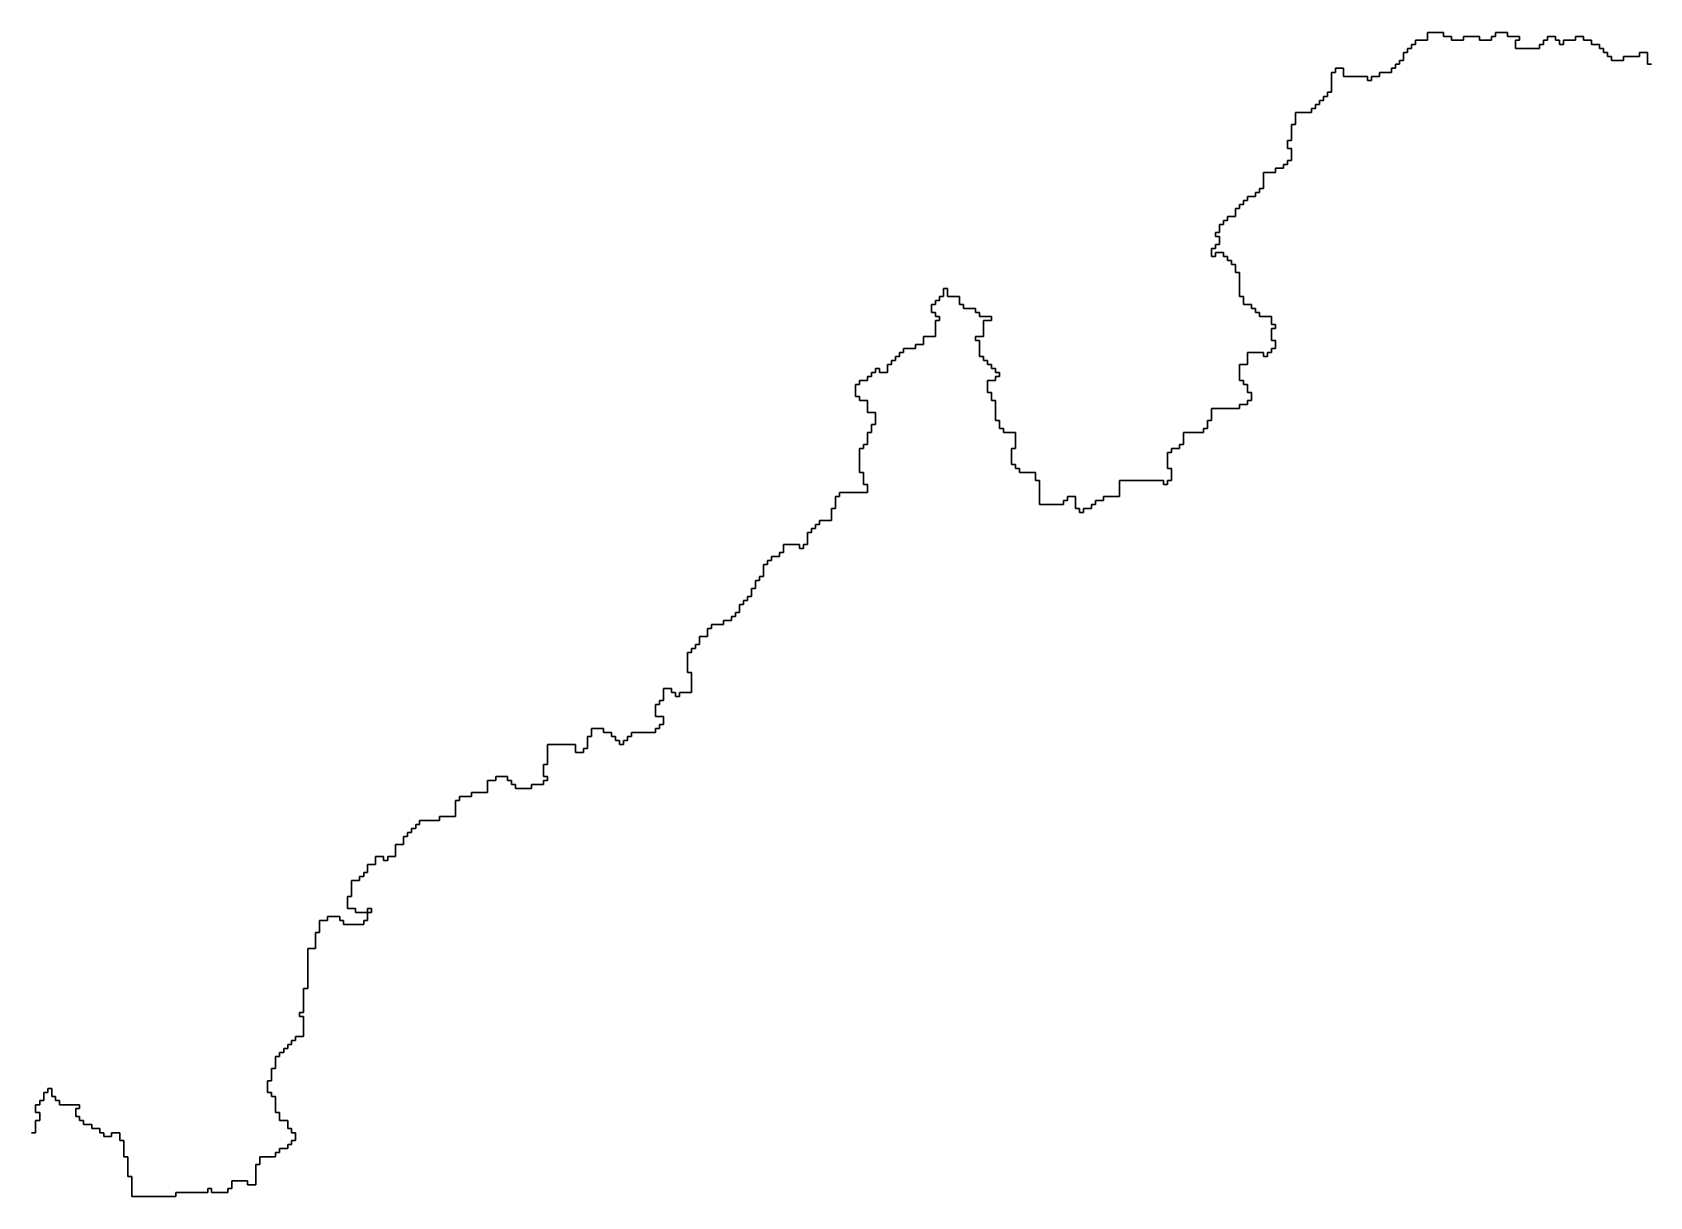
# Model space of a CAD drawing. Header units: inches. Extents: x -98695 to 376223, y 1122520 to 1501782.
# Drawn here: x 321598 to 334072, y 1220150 to 1229126 of the extents above; entities that cross this region are included whole.
import ezdxf

# ---------------------------------------------------------------- set-up
doc = ezdxf.new("R2010")
doc.units = ezdxf.units.IN
doc.header["$MEASUREMENT"] = 0
doc.layers.add('subs1', color=7, linetype='Continuous', true_color=0xc8dcf7)

msp = doc.modelspace()

# ---------------------------------------------------------------- linework, layer by layer
at = {"layer": 'subs1'}
msp.add_lwpolyline([(321593, 1220643), (321624, 1220643), (321624, 1220736), (321655, 1220736), (321655, 1220798), (321624, 1220798), (321624, 1220859), (321655, 1220859), (321655, 1220890), (321686, 1220890), (321686, 1220952), (321717, 1220952), (321717, 1220983), (321748, 1220983), (321748, 1220921), (321778, 1220921), (321778, 1220890), (321809, 1220890), (321809, 1220859), (321963, 1220859), (321963, 1220829), (321933, 1220829), (321933, 1220767), (321963, 1220767), (321963, 1220736), (321994, 1220736), (321994, 1220705), (322056, 1220705), (322056, 1220674), (322118, 1220674), (322118, 1220643), (322149, 1220643), (322149, 1220613), (322210, 1220613), (322210, 1220643), (322272, 1220643), (322272, 1220582), (322303, 1220582), (322303, 1220458), (322334, 1220458), (322334, 1220304), (322365, 1220304), (322365, 1220150), (322704, 1220150), (322704, 1220181), (322951, 1220181), (322951, 1220212), (322981, 1220212), (322981, 1220181), (323105, 1220181), (323105, 1220212), (323136, 1220212), (323136, 1220273), (323259, 1220273), (323259, 1220242), (323321, 1220242), (323321, 1220397), (323352, 1220397), (323352, 1220458), (323475, 1220458), (323475, 1220489), (323506, 1220489), (323506, 1220520), (323568, 1220520), (323568, 1220551), (323598, 1220551), (323598, 1220582), (323629, 1220582), (323629, 1220643), (323598, 1220643), (323598, 1220674), (323568, 1220674), (323568, 1220736), (323506, 1220736), (323506, 1220798), (323475, 1220798), (323475, 1220921), (323444, 1220921), (323444, 1220952), (323413, 1220952), (323413, 1221044), (323444, 1221044), (323444, 1221137), (323475, 1221137), (323475, 1221230), (323506, 1221230), (323506, 1221260), (323537, 1221260), (323537, 1221291), (323568, 1221291), (323568, 1221322), (323598, 1221322), (323598, 1221353), (323629, 1221353), (323629, 1221384), (323691, 1221384), (323691, 1221538), (323660, 1221538), (323660, 1221569), (323691, 1221569), (323691, 1221754), (323722, 1221754), (323722, 1222062), (323783, 1222062), (323783, 1222186), (323814, 1222186), (323814, 1222278), (323876, 1222278), (323876, 1222309), (323969, 1222309), (323969, 1222278), (323999, 1222278), (323999, 1222247), (324154, 1222247), (324154, 1222278), (324184, 1222278), (324184, 1222340), (324215, 1222340), (324215, 1222371), (324184, 1222371), (324184, 1222340), (324092, 1222340), (324092, 1222371), (324030, 1222371), (324030, 1222463), (324061, 1222463), (324061, 1222587), (324123, 1222587), (324123, 1222618), (324154, 1222618), (324154, 1222648), (324184, 1222648), (324184, 1222710), (324246, 1222710), (324246, 1222772), (324308, 1222772), (324308, 1222741), (324339, 1222741), (324339, 1222772), (324400, 1222772), (324400, 1222864), (324462, 1222864), (324462, 1222926), (324493, 1222926), (324493, 1222957), (324524, 1222957), (324524, 1222988), (324555, 1222988), (324555, 1223019), (324585, 1223019), (324585, 1223049), (324740, 1223049), (324740, 1223080), (324863, 1223080), (324863, 1223204), (324894, 1223204), (324894, 1223235), (324986, 1223235), (324986, 1223265), (325110, 1223265), (325110, 1223358), (325172, 1223358), (325172, 1223389), (325264, 1223389), (325264, 1223358), (325295, 1223358), (325295, 1223327), (325326, 1223327), (325326, 1223296), (325449, 1223296), (325449, 1223327), (325542, 1223327), (325542, 1223358), (325573, 1223358), (325573, 1223389), (325542, 1223389), (325542, 1223481), (325573, 1223481), (325573, 1223636), (325788, 1223636), (325788, 1223574), (325850, 1223574), (325850, 1223605), (325881, 1223605), (325881, 1223697), (325912, 1223697), (325912, 1223759), (326004, 1223759), (326004, 1223728), (326066, 1223728), (326066, 1223697), (326097, 1223697), (326097, 1223666), (326128, 1223666), (326128, 1223636), (326159, 1223636), (326159, 1223666), (326190, 1223666), (326190, 1223697), (326220, 1223697), (326220, 1223728), (326405, 1223728), (326405, 1223759), (326436, 1223759), (326436, 1223790), (326467, 1223790), (326467, 1223852), (326405, 1223852), (326405, 1223944), (326436, 1223944), (326436, 1223975), (326467, 1223975), (326467, 1224067), (326529, 1224067), (326529, 1224037), (326560, 1224037), (326560, 1224006), (326591, 1224006), (326591, 1224037), (326683, 1224037), (326683, 1224191), (326652, 1224191), (326652, 1224345), (326683, 1224345), (326683, 1224376), (326714, 1224376), (326714, 1224407), (326745, 1224407), (326745, 1224468), (326806, 1224468), (326806, 1224530), (326837, 1224530), (326837, 1224561), (326930, 1224561), (326930, 1224592), (326992, 1224592), (326992, 1224623), (327022, 1224623), (327022, 1224654), (327053, 1224654), (327053, 1224715), (327084, 1224715), (327084, 1224746), (327115, 1224746), (327115, 1224777), (327146, 1224777), (327146, 1224839), (327177, 1224839), (327177, 1224900), (327207, 1224900), (327207, 1224931), (327238, 1224931), (327238, 1225024), (327269, 1225024), (327269, 1225055), (327300, 1225055), (327300, 1225085), (327362, 1225085), (327362, 1225116), (327393, 1225116), (327393, 1225178), (327516, 1225178), (327516, 1225147), (327547, 1225147), (327547, 1225178), (327578, 1225178), (327578, 1225270), (327608, 1225270), (327608, 1225301), (327639, 1225301), (327639, 1225332), (327670, 1225332), (327670, 1225363), (327763, 1225363), (327763, 1225456), (327794, 1225456), (327794, 1225548), (327824, 1225548), (327824, 1225579), (328040, 1225579), (328040, 1225641), (328009, 1225641), (328009, 1225733), (327979, 1225733), (327979, 1225918), (328009, 1225918), (328009, 1225949), (328040, 1225949), (328040, 1226042), (328071, 1226042), (328071, 1226103), (328102, 1226103), (328102, 1226196), (328040, 1226196), (328040, 1226288), (327979, 1226288), (327979, 1226319), (327948, 1226319), (327948, 1226412), (327979, 1226412), (327979, 1226443), (328040, 1226443), (328040, 1226473), (328071, 1226473), (328071, 1226504), (328102, 1226504), (328102, 1226535), (328133, 1226535), (328133, 1226504), (328195, 1226504), (328195, 1226566), (328225, 1226566), (328225, 1226597), (328256, 1226597), (328256, 1226628), (328287, 1226628), (328287, 1226659), (328318, 1226659), (328318, 1226689), (328410, 1226689), (328410, 1226720), (328472, 1226720), (328472, 1226782), (328565, 1226782), (328565, 1226905), (328596, 1226905), (328596, 1226936), (328565, 1226936), (328565, 1226967), (328534, 1226967), (328534, 1227029), (328565, 1227029), (328565, 1227060), (328596, 1227060), (328596, 1227090), (328626, 1227090), (328626, 1227152), (328657, 1227152), (328657, 1227090), (328750, 1227090), (328750, 1227029), (328781, 1227029), (328781, 1226998), (328873, 1226998), (328873, 1226967), (328904, 1226967), (328904, 1226936), (328997, 1226936), (328997, 1226905), (328935, 1226905), (328935, 1226782), (328873, 1226782), (328873, 1226751), (328904, 1226751), (328904, 1226628), (328935, 1226628), (328935, 1226597), (328966, 1226597), (328966, 1226566), (328997, 1226566), (328997, 1226535), (329027, 1226535), (329027, 1226504), (329058, 1226504), (329058, 1226473), (329027, 1226473), (329027, 1226443), (328966, 1226443), (328966, 1226350), (328997, 1226350), (328997, 1226288), (329027, 1226288), (329027, 1226134), (329058, 1226134), (329058, 1226072), (329089, 1226072), (329089, 1226042), (329182, 1226042), (329182, 1225918), (329151, 1225918), (329151, 1225795), (329182, 1225795), (329182, 1225764), (329212, 1225764), (329212, 1225733), (329336, 1225733), (329336, 1225671), (329367, 1225671), (329367, 1225486), (329552, 1225486), (329552, 1225517), (329583, 1225517), (329583, 1225548), (329644, 1225548), (329644, 1225456), (329675, 1225456), (329675, 1225425), (329706, 1225425), (329706, 1225456), (329768, 1225456), (329768, 1225486), (329799, 1225486), (329799, 1225517), (329860, 1225517), (329860, 1225548), (329984, 1225548), (329984, 1225671), (330323, 1225671), (330323, 1225641), (330354, 1225641), (330354, 1225671), (330385, 1225671), (330385, 1225764), (330354, 1225764), (330354, 1225887), (330385, 1225887), (330385, 1225918), (330446, 1225918), (330446, 1225949), (330477, 1225949), (330477, 1226042), (330631, 1226042), (330631, 1226072), (330662, 1226072), (330662, 1226134), (330693, 1226134), (330693, 1226227), (330909, 1226227), (330909, 1226258), (330971, 1226258), (330971, 1226288), (331002, 1226288), (331002, 1226350), (330971, 1226350), (330971, 1226412), (330940, 1226412), (330940, 1226443), (330909, 1226443), (330909, 1226566), (330971, 1226566), (330971, 1226659), (331094, 1226659), (331094, 1226628), (331125, 1226628), (331125, 1226659), (331156, 1226659), (331156, 1226689), (331187, 1226689), (331187, 1226751), (331156, 1226751), (331156, 1226844), (331187, 1226844), (331187, 1226875), (331156, 1226875), (331156, 1226936), (331063, 1226936), (331063, 1226967), (331032, 1226967), (331032, 1226998), (331002, 1226998), (331002, 1227029), (330940, 1227029), (330940, 1227090), (330909, 1227090), (330909, 1227276), (330878, 1227276), (330878, 1227337), (330847, 1227337), (330847, 1227368), (330817, 1227368), (330817, 1227399), (330786, 1227399), (330786, 1227430), (330724, 1227430), (330724, 1227399), (330693, 1227399), (330693, 1227461), (330724, 1227461), (330724, 1227491), (330755, 1227491), (330755, 1227553), (330724, 1227553), (330724, 1227584), (330755, 1227584), (330755, 1227646), (330786, 1227646), (330786, 1227677), (330817, 1227677), (330817, 1227707), (330878, 1227707), (330878, 1227769), (330909, 1227769), (330909, 1227800), (330940, 1227800), (330940, 1227831), (330971, 1227831), (330971, 1227862), (331032, 1227862), (331032, 1227892), (331063, 1227892), (331063, 1227923), (331094, 1227923), (331094, 1228047), (331187, 1228047), (331187, 1228078), (331248, 1228078), (331248, 1228108), (331279, 1228108), (331279, 1228139), (331310, 1228139), (331310, 1228232), (331279, 1228232), (331279, 1228293), (331310, 1228293), (331310, 1228417), (331341, 1228417), (331341, 1228509), (331464, 1228509), (331464, 1228540), (331495, 1228540), (331495, 1228571), (331526, 1228571), (331526, 1228602), (331557, 1228602), (331557, 1228633), (331588, 1228633), (331588, 1228664), (331619, 1228664), (331619, 1228818), (331649, 1228818), (331649, 1228849), (331711, 1228849), (331711, 1228787), (331896, 1228787), (331896, 1228756), (331927, 1228756), (331927, 1228787), (331989, 1228787), (331989, 1228818), (332081, 1228818), (332081, 1228849), (332112, 1228849), (332112, 1228880), (332143, 1228880), (332143, 1228910), (332174, 1228910), (332174, 1228972), (332205, 1228972), (332205, 1229003), (332235, 1229003), (332235, 1229034), (332266, 1229034), (332266, 1229065), (332359, 1229065), (332359, 1229126), (332482, 1229126), (332482, 1229095), (332544, 1229095), (332544, 1229065), (332636, 1229065), (332636, 1229095), (332760, 1229095), (332760, 1229065), (332852, 1229065), (332852, 1229095), (332883, 1229095), (332883, 1229126), (332976, 1229126), (332976, 1229095), (333068, 1229095), (333068, 1229065), (333038, 1229065), (333038, 1229003), (333223, 1229003), (333223, 1229034), (333253, 1229034), (333253, 1229065), (333284, 1229065), (333284, 1229095), (333346, 1229095), (333346, 1229065), (333377, 1229065), (333377, 1229034), (333408, 1229034), (333408, 1229065), (333500, 1229065), (333500, 1229095), (333562, 1229095), (333562, 1229065), (333624, 1229065), (333624, 1229034), (333685, 1229034), (333685, 1229003), (333716, 1229003), (333716, 1228972), (333747, 1228972), (333747, 1228941), (333778, 1228941), (333778, 1228910), (333870, 1228910), (333870, 1228941), (333994, 1228941), (333994, 1228972), (334055, 1228972), (334055, 1228880), (334086, 1228880)], dxfattribs=at)
msp.add_polyline3d([(334086, 1228880, 0), (334055, 1228880, 0), (334055, 1228972, 0), (333994, 1228972, 0), (333994, 1228941, 0), (333870, 1228941, 0), (333870, 1228910, 0), (333778, 1228910, 0), (333778, 1228941, 0), (333747, 1228941, 0), (333747, 1228972, 0), (333716, 1228972, 0), (333716, 1229003, 0), (333685, 1229003, 0), (333685, 1229034, 0), (333624, 1229034, 0), (333624, 1229065, 0), (333562, 1229065, 0), (333562, 1229095, 0), (333500, 1229095, 0), (333500, 1229065, 0), (333408, 1229065, 0), (333408, 1229034, 0), (333377, 1229034, 0), (333377, 1229065, 0), (333346, 1229065, 0), (333346, 1229095, 0), (333284, 1229095, 0), (333284, 1229065, 0), (333253, 1229065, 0), (333253, 1229034, 0), (333223, 1229034, 0), (333223, 1229003, 0), (333038, 1229003, 0), (333038, 1229065, 0), (333068, 1229065, 0), (333068, 1229095, 0), (332976, 1229095, 0), (332976, 1229126, 0), (332883, 1229126, 0), (332883, 1229095, 0), (332852, 1229095, 0), (332852, 1229065, 0), (332760, 1229065, 0), (332760, 1229095, 0), (332636, 1229095, 0), (332636, 1229065, 0), (332544, 1229065, 0), (332544, 1229095, 0), (332482, 1229095, 0), (332482, 1229126, 0), (332359, 1229126, 0), (332359, 1229065, 0), (332266, 1229065, 0), (332266, 1229034, 0), (332235, 1229034, 0), (332235, 1229003, 0), (332205, 1229003, 0), (332205, 1228972, 0), (332174, 1228972, 0), (332174, 1228910, 0), (332143, 1228910, 0), (332143, 1228880, 0), (332112, 1228880, 0), (332112, 1228849, 0), (332081, 1228849, 0), (332081, 1228818, 0), (331989, 1228818, 0), (331989, 1228787, 0), (331927, 1228787, 0), (331927, 1228756, 0), (331896, 1228756, 0), (331896, 1228787, 0), (331711, 1228787, 0), (331711, 1228849, 0), (331649, 1228849, 0), (331649, 1228818, 0), (331619, 1228818, 0), (331619, 1228664, 0), (331588, 1228664, 0), (331588, 1228633, 0), (331557, 1228633, 0), (331557, 1228602, 0), (331526, 1228602, 0), (331526, 1228571, 0), (331495, 1228571, 0), (331495, 1228540, 0), (331464, 1228540, 0), (331464, 1228509, 0), (331341, 1228509, 0), (331341, 1228417, 0), (331310, 1228417, 0), (331310, 1228293, 0), (331279, 1228293, 0), (331279, 1228232, 0), (331310, 1228232, 0), (331310, 1228139, 0), (331279, 1228139, 0), (331279, 1228108, 0), (331248, 1228108, 0), (331248, 1228078, 0), (331187, 1228078, 0), (331187, 1228047, 0), (331094, 1228047, 0), (331094, 1227923, 0), (331063, 1227923, 0), (331063, 1227892, 0), (331032, 1227892, 0), (331032, 1227862, 0), (330971, 1227862, 0), (330971, 1227831, 0), (330940, 1227831, 0), (330940, 1227800, 0), (330909, 1227800, 0), (330909, 1227769, 0), (330878, 1227769, 0), (330878, 1227707, 0), (330817, 1227707, 0), (330817, 1227677, 0), (330786, 1227677, 0), (330786, 1227646, 0), (330755, 1227646, 0), (330755, 1227584, 0), (330724, 1227584, 0), (330724, 1227553, 0), (330755, 1227553, 0), (330755, 1227491, 0), (330724, 1227491, 0), (330724, 1227461, 0), (330693, 1227461, 0), (330693, 1227399, 0), (330724, 1227399, 0), (330724, 1227430, 0), (330786, 1227430, 0), (330786, 1227399, 0), (330817, 1227399, 0), (330817, 1227368, 0), (330847, 1227368, 0), (330847, 1227337, 0), (330878, 1227337, 0), (330878, 1227276, 0), (330909, 1227276, 0), (330909, 1227090, 0), (330940, 1227090, 0), (330940, 1227029, 0), (331002, 1227029, 0), (331002, 1226998, 0), (331032, 1226998, 0), (331032, 1226967, 0), (331063, 1226967, 0), (331063, 1226936, 0), (331156, 1226936, 0), (331156, 1226875, 0), (331187, 1226875, 0), (331187, 1226844, 0), (331156, 1226844, 0), (331156, 1226751, 0), (331187, 1226751, 0), (331187, 1226689, 0), (331156, 1226689, 0), (331156, 1226659, 0), (331125, 1226659, 0), (331125, 1226628, 0), (331094, 1226628, 0), (331094, 1226659, 0), (330971, 1226659, 0), (330971, 1226566, 0), (330909, 1226566, 0), (330909, 1226443, 0), (330940, 1226443, 0), (330940, 1226412, 0), (330971, 1226412, 0), (330971, 1226350, 0), (331002, 1226350, 0), (331002, 1226288, 0), (330971, 1226288, 0), (330971, 1226258, 0), (330909, 1226258, 0), (330909, 1226227, 0), (330693, 1226227, 0), (330693, 1226134, 0), (330662, 1226134, 0), (330662, 1226072, 0), (330631, 1226072, 0), (330631, 1226042, 0), (330477, 1226042, 0), (330477, 1225949, 0), (330446, 1225949, 0), (330446, 1225918, 0), (330385, 1225918, 0), (330385, 1225887, 0), (330354, 1225887, 0), (330354, 1225764, 0), (330385, 1225764, 0), (330385, 1225671, 0), (330354, 1225671, 0), (330354, 1225641, 0), (330323, 1225641, 0), (330323, 1225671, 0), (329984, 1225671, 0), (329984, 1225548, 0), (329860, 1225548, 0), (329860, 1225517, 0), (329799, 1225517, 0), (329799, 1225486, 0), (329768, 1225486, 0), (329768, 1225456, 0), (329706, 1225456, 0), (329706, 1225425, 0), (329675, 1225425, 0), (329675, 1225456, 0), (329644, 1225456, 0), (329644, 1225548, 0), (329583, 1225548, 0), (329583, 1225517, 0), (329552, 1225517, 0), (329552, 1225486, 0), (329367, 1225486, 0), (329367, 1225671, 0), (329336, 1225671, 0), (329336, 1225733, 0), (329212, 1225733, 0), (329212, 1225764, 0), (329182, 1225764, 0), (329182, 1225795, 0), (329151, 1225795, 0), (329151, 1225918, 0), (329182, 1225918, 0), (329182, 1226042, 0), (329089, 1226042, 0), (329089, 1226072, 0), (329058, 1226072, 0), (329058, 1226134, 0), (329027, 1226134, 0), (329027, 1226288, 0), (328997, 1226288, 0), (328997, 1226350, 0), (328966, 1226350, 0), (328966, 1226443, 0), (329027, 1226443, 0), (329027, 1226473, 0), (329058, 1226473, 0), (329058, 1226504, 0), (329027, 1226504, 0), (329027, 1226535, 0), (328997, 1226535, 0), (328997, 1226566, 0), (328966, 1226566, 0), (328966, 1226597, 0), (328935, 1226597, 0), (328935, 1226628, 0), (328904, 1226628, 0), (328904, 1226751, 0), (328873, 1226751, 0), (328873, 1226782, 0), (328935, 1226782, 0), (328935, 1226905, 0), (328997, 1226905, 0), (328997, 1226936, 0), (328904, 1226936, 0), (328904, 1226967, 0), (328873, 1226967, 0), (328873, 1226998, 0), (328781, 1226998, 0), (328781, 1227029, 0), (328750, 1227029, 0), (328750, 1227090, 0), (328657, 1227090, 0), (328657, 1227152, 0), (328626, 1227152, 0), (328626, 1227090, 0), (328596, 1227090, 0), (328596, 1227060, 0), (328565, 1227060, 0), (328565, 1227029, 0), (328534, 1227029, 0), (328534, 1226967, 0), (328565, 1226967, 0), (328565, 1226936, 0), (328596, 1226936, 0), (328596, 1226905, 0), (328565, 1226905, 0), (328565, 1226782, 0), (328472, 1226782, 0), (328472, 1226720, 0), (328410, 1226720, 0), (328410, 1226689, 0), (328318, 1226689, 0), (328318, 1226659, 0), (328287, 1226659, 0), (328287, 1226628, 0), (328256, 1226628, 0), (328256, 1226597, 0), (328225, 1226597, 0), (328225, 1226566, 0), (328195, 1226566, 0), (328195, 1226504, 0), (328133, 1226504, 0), (328133, 1226535, 0), (328102, 1226535, 0), (328102, 1226504, 0), (328071, 1226504, 0), (328071, 1226473, 0), (328040, 1226473, 0), (328040, 1226443, 0), (327979, 1226443, 0), (327979, 1226412, 0), (327948, 1226412, 0), (327948, 1226319, 0), (327979, 1226319, 0), (327979, 1226288, 0), (328040, 1226288, 0), (328040, 1226196, 0), (328102, 1226196, 0), (328102, 1226103, 0), (328071, 1226103, 0), (328071, 1226042, 0), (328040, 1226042, 0), (328040, 1225949, 0), (328009, 1225949, 0), (328009, 1225918, 0), (327979, 1225918, 0), (327979, 1225733, 0), (328009, 1225733, 0), (328009, 1225641, 0), (328040, 1225641, 0), (328040, 1225579, 0), (327824, 1225579, 0), (327824, 1225548, 0), (327794, 1225548, 0), (327794, 1225456, 0), (327763, 1225456, 0), (327763, 1225363, 0), (327670, 1225363, 0), (327670, 1225332, 0), (327639, 1225332, 0), (327639, 1225301, 0), (327608, 1225301, 0), (327608, 1225270, 0), (327578, 1225270, 0), (327578, 1225178, 0), (327547, 1225178, 0), (327547, 1225147, 0), (327516, 1225147, 0), (327516, 1225178, 0), (327393, 1225178, 0), (327393, 1225116, 0), (327362, 1225116, 0), (327362, 1225085, 0), (327300, 1225085, 0), (327300, 1225055, 0), (327269, 1225055, 0), (327269, 1225024, 0), (327238, 1225024, 0), (327238, 1224931, 0), (327207, 1224931, 0), (327207, 1224900, 0), (327177, 1224900, 0), (327177, 1224839, 0), (327146, 1224839, 0), (327146, 1224777, 0), (327115, 1224777, 0), (327115, 1224746, 0), (327084, 1224746, 0), (327084, 1224715, 0), (327053, 1224715, 0), (327053, 1224654, 0), (327022, 1224654, 0), (327022, 1224623, 0), (326992, 1224623, 0), (326992, 1224592, 0), (326930, 1224592, 0), (326930, 1224561, 0), (326837, 1224561, 0), (326837, 1224530, 0), (326806, 1224530, 0), (326806, 1224468, 0), (326745, 1224468, 0), (326745, 1224407, 0), (326714, 1224407, 0), (326714, 1224376, 0), (326683, 1224376, 0), (326683, 1224345, 0), (326652, 1224345, 0), (326652, 1224191, 0), (326683, 1224191, 0), (326683, 1224037, 0), (326591, 1224037, 0), (326591, 1224006, 0), (326560, 1224006, 0), (326560, 1224037, 0), (326529, 1224037, 0), (326529, 1224067, 0), (326467, 1224067, 0), (326467, 1223975, 0), (326436, 1223975, 0), (326436, 1223944, 0), (326405, 1223944, 0), (326405, 1223852, 0), (326467, 1223852, 0), (326467, 1223790, 0), (326436, 1223790, 0), (326436, 1223759, 0), (326405, 1223759, 0), (326405, 1223728, 0), (326220, 1223728, 0), (326220, 1223697, 0), (326190, 1223697, 0), (326190, 1223666, 0), (326159, 1223666, 0), (326159, 1223636, 0), (326128, 1223636, 0), (326128, 1223666, 0), (326097, 1223666, 0), (326097, 1223697, 0), (326066, 1223697, 0), (326066, 1223728, 0), (326004, 1223728, 0), (326004, 1223759, 0), (325912, 1223759, 0), (325912, 1223697, 0), (325881, 1223697, 0), (325881, 1223605, 0), (325850, 1223605, 0), (325850, 1223574, 0), (325788, 1223574, 0), (325788, 1223636, 0), (325573, 1223636, 0), (325573, 1223481, 0), (325542, 1223481, 0), (325542, 1223389, 0), (325573, 1223389, 0), (325573, 1223358, 0), (325542, 1223358, 0), (325542, 1223327, 0), (325449, 1223327, 0), (325449, 1223296, 0), (325326, 1223296, 0), (325326, 1223327, 0), (325295, 1223327, 0), (325295, 1223358, 0), (325264, 1223358, 0), (325264, 1223389, 0), (325172, 1223389, 0), (325172, 1223358, 0), (325110, 1223358, 0), (325110, 1223265, 0), (324986, 1223265, 0), (324986, 1223235, 0), (324894, 1223235, 0), (324894, 1223204, 0), (324863, 1223204, 0), (324863, 1223080, 0), (324740, 1223080, 0), (324740, 1223049, 0), (324585, 1223049, 0), (324585, 1223019, 0), (324555, 1223019, 0), (324555, 1222988, 0), (324524, 1222988, 0), (324524, 1222957, 0), (324493, 1222957, 0), (324493, 1222926, 0), (324462, 1222926, 0), (324462, 1222864, 0), (324400, 1222864, 0), (324400, 1222772, 0), (324339, 1222772, 0), (324339, 1222741, 0), (324308, 1222741, 0), (324308, 1222772, 0), (324246, 1222772, 0), (324246, 1222710, 0), (324184, 1222710, 0), (324184, 1222648, 0), (324154, 1222648, 0), (324154, 1222618, 0), (324123, 1222618, 0), (324123, 1222587, 0), (324061, 1222587, 0), (324061, 1222463, 0), (324030, 1222463, 0), (324030, 1222371, 0), (324092, 1222371, 0), (324092, 1222340, 0), (324184, 1222340, 0), (324184, 1222278, 0), (324154, 1222278, 0), (324154, 1222247, 0), (323999, 1222247, 0), (323999, 1222278, 0), (323969, 1222278, 0), (323969, 1222309, 0), (323876, 1222309, 0), (323876, 1222278, 0), (323814, 1222278, 0), (323814, 1222186, 0), (323783, 1222186, 0), (323783, 1222062, 0), (323722, 1222062, 0), (323722, 1221754, 0), (323691, 1221754, 0), (323691, 1221569, 0), (323660, 1221569, 0), (323660, 1221538, 0), (323691, 1221538, 0), (323691, 1221384, 0), (323629, 1221384, 0), (323629, 1221353, 0), (323598, 1221353, 0), (323598, 1221322, 0), (323568, 1221322, 0), (323568, 1221291, 0), (323537, 1221291, 0), (323537, 1221260, 0), (323506, 1221260, 0), (323506, 1221230, 0), (323475, 1221230, 0), (323475, 1221137, 0), (323444, 1221137, 0), (323444, 1221044, 0), (323413, 1221044, 0), (323413, 1220952, 0), (323444, 1220952, 0), (323444, 1220921, 0), (323475, 1220921, 0), (323475, 1220798, 0), (323506, 1220798, 0), (323506, 1220736, 0), (323568, 1220736, 0), (323568, 1220674, 0), (323598, 1220674, 0), (323598, 1220643, 0), (323629, 1220643, 0), (323629, 1220582, 0), (323598, 1220582, 0), (323598, 1220551, 0), (323568, 1220551, 0), (323568, 1220520, 0), (323506, 1220520, 0), (323506, 1220489, 0), (323475, 1220489, 0), (323475, 1220458, 0), (323352, 1220458, 0), (323352, 1220397, 0), (323321, 1220397, 0), (323321, 1220242, 0), (323259, 1220242, 0), (323259, 1220273, 0), (323136, 1220273, 0), (323136, 1220212, 0), (323105, 1220212, 0), (323105, 1220181, 0), (322981, 1220181, 0), (322981, 1220212, 0), (322951, 1220212, 0), (322951, 1220181, 0), (322704, 1220181, 0), (322704, 1220150, 0), (322365, 1220150, 0), (322365, 1220304, 0), (322334, 1220304, 0), (322334, 1220458, 0), (322303, 1220458, 0), (322303, 1220582, 0), (322272, 1220582, 0), (322272, 1220643, 0), (322210, 1220643, 0), (322210, 1220613, 0), (322149, 1220613, 0), (322149, 1220643, 0), (322118, 1220643, 0), (322118, 1220674, 0), (322056, 1220674, 0), (322056, 1220705, 0), (321994, 1220705, 0), (321994, 1220736, 0), (321963, 1220736, 0), (321963, 1220767, 0), (321933, 1220767, 0), (321933, 1220829, 0), (321963, 1220829, 0), (321963, 1220859, 0), (321809, 1220859, 0), (321809, 1220890, 0), (321778, 1220890, 0), (321778, 1220921, 0), (321748, 1220921, 0), (321748, 1220983, 0), (321717, 1220983, 0), (321717, 1220952, 0), (321686, 1220952, 0), (321686, 1220890, 0), (321655, 1220890, 0), (321655, 1220859, 0), (321624, 1220859, 0), (321624, 1220798, 0), (321655, 1220798, 0), (321655, 1220736, 0), (321624, 1220736, 0), (321624, 1220643, 0), (321593, 1220643, 0)], dxfattribs=at)
msp.add_polyline3d([(324184, 1222340, 0), (324184, 1222371, 0), (324215, 1222371, 0), (324215, 1222340, 0)], close=True, dxfattribs=at)

doc.saveas('drawing.dxf')
